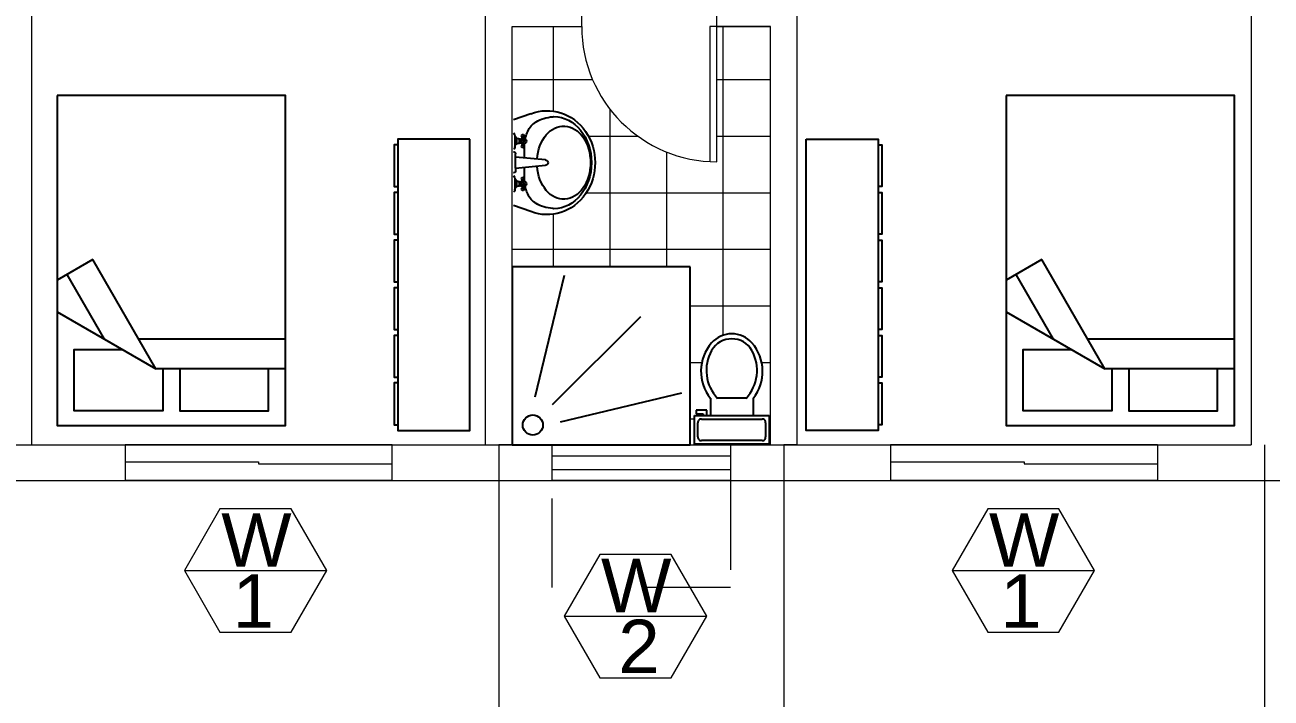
# Model space of a CAD drawing. Header units: millimetres. Extents: x 2391 to 3323, y 1596 to 2537.
# Drawn here: x 2953.17 to 2967.17, y 2471.64 to 2479.19 of the extents above; entities that cross this region are included whole.
import ezdxf

# ---------------------------------------------------------------- set-up
doc = ezdxf.new("R2010")
doc.units = ezdxf.units.MM
doc.linetypes.add('JIS_02_1.0', pattern=[2, 1, -1])
for name, color, linetype in [('BATH', 171, 'Continuous'), ('dimensions', 203, 'Continuous'), ('doors', 31, 'Continuous'), ('doors and windows schedule', 11, 'Continuous'), ('exterior wall', 140, 'Continuous'), ('interior wall', 191, 'Continuous'), ('windows', 241, 'Continuous')]:
    doc.layers.add(name, color=color, linetype=linetype)
doc.styles.get("Standard").update_dxf_attribs({"font": 'arial.ttf'})

msp = doc.modelspace()

# ---------------------------------------------------------------- linework, layer by layer
at = {"color": 0, "linetype": 'ByBlock'}
for p, q in [((2958.853, 2478.196), (2958.657, 2478.13)), ((2958.974, 2478.136), (2958.997, 2478.144)), ((2958.997, 2478.144), (2959.021, 2478.15)), ((2959.021, 2478.15), (2959.046, 2478.156)), ((2959.046, 2478.156), (2959.072, 2478.161)), ((2959.072, 2478.161), (2959.098, 2478.164)), ((2959.098, 2478.164), (2959.112, 2478.165)), ((2958.817, 2477.999), (2958.825, 2478.015)), ((2958.825, 2478.015), (2958.835, 2478.031)), ((2958.835, 2478.031), (2958.845, 2478.046)), ((2958.835, 2478.031), (2958.835, 2478.031)), ((2958.845, 2478.046), (2958.856, 2478.06)), ((2958.856, 2478.06), (2958.869, 2478.073)), ((2958.869, 2478.073), (2958.883, 2478.086)), ((2958.883, 2478.086), (2958.898, 2478.097)), ((2958.898, 2478.097), (2958.914, 2478.108)), ((2958.914, 2478.108), (2958.933, 2478.119)), ((2958.933, 2478.119), (2958.952, 2478.128)), ((2958.952, 2478.128), (2958.974, 2478.136)), ((2958.952, 2478.128), (2958.952, 2478.128)), ((2958.657, 2477.984), (2958.668, 2477.966)), ((2958.668, 2477.966), (2958.674, 2477.951)), ((2958.674, 2477.951), (2958.674, 2477.831)), ((2958.68, 2477.938), (2958.674, 2477.951)), ((2958.688, 2477.927), (2958.68, 2477.938)), ((2958.7, 2477.919), (2958.688, 2477.927)), ((2958.691, 2477.856), (2958.702, 2477.863)), ((2958.697, 2477.861), (2958.697, 2477.921)), ((2958.713, 2477.914), (2958.7, 2477.919)), ((2958.702, 2477.863), (2958.714, 2477.867)), ((2958.727, 2477.913), (2958.713, 2477.914)), ((2958.714, 2477.867), (2958.727, 2477.868)), ((2958.727, 2477.868), (2958.727, 2477.913)), ((2958.727, 2477.913), (2958.734, 2477.913)), ((2958.734, 2477.868), (2958.727, 2477.868)), ((2958.734, 2477.913), (2958.749, 2477.919)), ((2958.734, 2477.913), (2958.734, 2477.868)), ((2958.749, 2477.862), (2958.734, 2477.868)), ((2958.749, 2477.951), (2958.751, 2477.958)), ((2958.751, 2477.943), (2958.749, 2477.951)), ((2958.749, 2477.919), (2958.764, 2477.921)), ((2958.749, 2477.891), (2958.751, 2477.898)), ((2958.751, 2477.883), (2958.749, 2477.891)), ((2958.764, 2477.861), (2958.749, 2477.862)), ((2958.751, 2477.958), (2958.757, 2477.964)), ((2958.757, 2477.938), (2958.751, 2477.943)), ((2958.751, 2477.898), (2958.757, 2477.904)), ((2958.757, 2477.878), (2958.751, 2477.883)), ((2958.757, 2477.964), (2958.764, 2477.966)), ((2958.757, 2477.92), (2958.757, 2477.938)), ((2958.764, 2477.936), (2958.757, 2477.938)), ((2958.757, 2477.904), (2958.764, 2477.906)), ((2958.764, 2477.876), (2958.757, 2477.878)), ((2958.757, 2477.861), (2958.757, 2477.844)), ((2958.764, 2477.966), (2958.772, 2477.964)), ((2958.772, 2477.938), (2958.764, 2477.936)), ((2958.764, 2477.921), (2958.78, 2477.919)), ((2958.764, 2477.906), (2958.772, 2477.904)), ((2958.772, 2477.878), (2958.764, 2477.876)), ((2958.78, 2477.862), (2958.764, 2477.861)), ((2958.772, 2477.964), (2958.777, 2477.958)), ((2958.777, 2477.943), (2958.772, 2477.938)), ((2958.772, 2477.92), (2958.772, 2477.938)), ((2958.772, 2477.904), (2958.777, 2477.898)), ((2958.777, 2477.883), (2958.772, 2477.878)), ((2958.772, 2477.844), (2958.772, 2477.861)), ((2958.777, 2477.958), (2958.779, 2477.951)), ((2958.779, 2477.951), (2958.777, 2477.943)), ((2958.777, 2477.898), (2958.779, 2477.891)), ((2958.779, 2477.891), (2958.777, 2477.883)), ((2958.78, 2477.919), (2958.794, 2477.913)), ((2958.794, 2477.868), (2958.78, 2477.862)), ((2958.782, 2477.844), (2958.783, 2477.862)), ((2958.783, 2477.862), (2958.784, 2477.864)), ((2958.791, 2477.914), (2958.794, 2477.931)), ((2958.794, 2477.931), (2958.799, 2477.949)), ((2958.794, 2477.913), (2958.8, 2477.902)), ((2958.8, 2477.879), (2958.794, 2477.868)), ((2958.799, 2477.949), (2958.804, 2477.966)), ((2958.8, 2477.902), (2958.802, 2477.891)), ((2958.802, 2477.891), (2958.8, 2477.879)), ((2958.804, 2477.966), (2958.81, 2477.983)), ((2958.81, 2477.983), (2958.817, 2477.999)), ((2958.668, 2477.808), (2958.657, 2477.798)), ((2958.657, 2477.768), (2958.664, 2477.768)), ((2958.664, 2477.768), (2958.671, 2477.765)), ((2958.673, 2477.819), (2958.668, 2477.808)), ((2958.671, 2477.765), (2958.676, 2477.76)), ((2958.674, 2477.831), (2958.673, 2477.819)), ((2958.674, 2477.823), (2958.677, 2477.836)), ((2958.676, 2477.76), (2958.679, 2477.753)), ((2958.677, 2477.836), (2958.682, 2477.847)), ((2958.679, 2477.753), (2958.679, 2477.746)), ((2958.679, 2477.708), (2958.679, 2477.746)), ((2958.682, 2477.847), (2958.691, 2477.856)), ((2958.749, 2477.831), (2958.751, 2477.838)), ((2958.751, 2477.823), (2958.749, 2477.831)), ((2958.751, 2477.838), (2958.757, 2477.844)), ((2958.757, 2477.818), (2958.751, 2477.823)), ((2958.757, 2477.844), (2958.764, 2477.846)), ((2958.764, 2477.816), (2958.757, 2477.818)), ((2958.764, 2477.846), (2958.772, 2477.844)), ((2958.772, 2477.818), (2958.764, 2477.816)), ((2958.772, 2477.844), (2958.777, 2477.838)), ((2958.777, 2477.823), (2958.772, 2477.818)), ((2958.777, 2477.838), (2958.779, 2477.831)), ((2958.779, 2477.831), (2958.777, 2477.823)), ((2958.781, 2477.828), (2958.782, 2477.844)), ((2958.781, 2477.811), (2958.781, 2477.828)), ((2958.781, 2477.794), (2958.781, 2477.811)), ((2958.781, 2477.778), (2958.781, 2477.794)), ((2958.781, 2477.763), (2958.781, 2477.778)), ((2958.781, 2477.763), (2958.781, 2477.763)), ((2958.781, 2477.747), (2958.781, 2477.763)), ((2958.781, 2477.732), (2958.781, 2477.747)), ((2958.781, 2477.718), (2958.781, 2477.732)), ((2958.679, 2477.588), (2958.679, 2477.708)), ((2959.017, 2477.678), (2958.679, 2477.708)), ((2958.679, 2477.588), (2959.017, 2477.618)), ((2958.679, 2477.588), (2958.679, 2477.558)), ((2958.781, 2477.699), (2958.781, 2477.718)), ((2958.781, 2477.58), (2958.781, 2477.597)), ((2959.017, 2477.678), (2959.026, 2477.677)), ((2959.026, 2477.619), (2959.017, 2477.618)), ((2959.026, 2477.677), (2959.034, 2477.672)), ((2959.034, 2477.624), (2959.026, 2477.619)), ((2959.034, 2477.672), (2959.041, 2477.666)), ((2959.041, 2477.63), (2959.034, 2477.624)), ((2959.041, 2477.666), (2959.045, 2477.657)), ((2959.045, 2477.639), (2959.041, 2477.63)), ((2959.045, 2477.657), (2959.047, 2477.648)), ((2959.047, 2477.648), (2959.045, 2477.639)), ((2958.664, 2477.535), (2958.657, 2477.536)), ((2958.657, 2477.504), (2958.668, 2477.486)), ((2958.671, 2477.538), (2958.664, 2477.535)), ((2958.668, 2477.486), (2958.674, 2477.47)), ((2958.677, 2477.543), (2958.671, 2477.538)), ((2958.674, 2477.47), (2958.674, 2477.35)), ((2958.68, 2477.458), (2958.674, 2477.47)), ((2958.679, 2477.55), (2958.677, 2477.543)), ((2958.679, 2477.558), (2958.679, 2477.55)), ((2958.688, 2477.447), (2958.68, 2477.458)), ((2958.7, 2477.439), (2958.688, 2477.447)), ((2958.697, 2477.38), (2958.697, 2477.44)), ((2958.749, 2477.47), (2958.751, 2477.478)), ((2958.751, 2477.463), (2958.749, 2477.47)), ((2958.749, 2477.439), (2958.764, 2477.44)), ((2958.751, 2477.478), (2958.757, 2477.483)), ((2958.757, 2477.457), (2958.751, 2477.463)), ((2958.757, 2477.483), (2958.764, 2477.485)), ((2958.764, 2477.455), (2958.757, 2477.457)), ((2958.757, 2477.44), (2958.757, 2477.457)), ((2958.764, 2477.485), (2958.772, 2477.483)), ((2958.772, 2477.457), (2958.764, 2477.455)), ((2958.764, 2477.44), (2958.78, 2477.439)), ((2958.772, 2477.483), (2958.777, 2477.478)), ((2958.777, 2477.463), (2958.772, 2477.457)), ((2958.772, 2477.44), (2958.772, 2477.457)), ((2958.777, 2477.478), (2958.779, 2477.47)), ((2958.779, 2477.47), (2958.777, 2477.463)), ((2958.781, 2477.564), (2958.781, 2477.58)), ((2958.781, 2477.548), (2958.781, 2477.564)), ((2958.781, 2477.532), (2958.781, 2477.548)), ((2958.781, 2477.516), (2958.781, 2477.532)), ((2958.781, 2477.516), (2958.781, 2477.516)), ((2958.781, 2477.501), (2958.781, 2477.516)), ((2958.781, 2477.486), (2958.781, 2477.501)), ((2958.781, 2477.471), (2958.781, 2477.486)), ((2958.782, 2477.456), (2958.781, 2477.471)), ((2958.783, 2477.437), (2958.782, 2477.456)), ((2958.668, 2477.328), (2958.657, 2477.318)), ((2958.673, 2477.339), (2958.668, 2477.328)), ((2958.674, 2477.35), (2958.673, 2477.339)), ((2958.674, 2477.343), (2958.677, 2477.355)), ((2958.677, 2477.355), (2958.682, 2477.367)), ((2958.682, 2477.367), (2958.691, 2477.376)), ((2958.691, 2477.376), (2958.702, 2477.383)), ((2958.713, 2477.434), (2958.7, 2477.439)), ((2958.702, 2477.383), (2958.714, 2477.387)), ((2958.727, 2477.433), (2958.713, 2477.434)), ((2958.714, 2477.387), (2958.727, 2477.388)), ((2958.727, 2477.388), (2958.727, 2477.433)), ((2958.727, 2477.433), (2958.734, 2477.433)), ((2958.734, 2477.388), (2958.727, 2477.388)), ((2958.734, 2477.433), (2958.749, 2477.439)), ((2958.734, 2477.433), (2958.734, 2477.388)), ((2958.749, 2477.382), (2958.734, 2477.388)), ((2958.749, 2477.41), (2958.751, 2477.418)), ((2958.751, 2477.403), (2958.749, 2477.41)), ((2958.764, 2477.38), (2958.749, 2477.382)), ((2958.749, 2477.35), (2958.751, 2477.358)), ((2958.751, 2477.343), (2958.749, 2477.35)), ((2958.751, 2477.418), (2958.757, 2477.423)), ((2958.757, 2477.397), (2958.751, 2477.403)), ((2958.751, 2477.358), (2958.757, 2477.363)), ((2958.757, 2477.337), (2958.751, 2477.343)), ((2958.757, 2477.423), (2958.764, 2477.425)), ((2958.764, 2477.395), (2958.757, 2477.397)), ((2958.757, 2477.381), (2958.757, 2477.363)), ((2958.757, 2477.363), (2958.764, 2477.365)), ((2958.764, 2477.335), (2958.757, 2477.337)), ((2958.764, 2477.425), (2958.772, 2477.423)), ((2958.772, 2477.397), (2958.764, 2477.395)), ((2958.78, 2477.382), (2958.764, 2477.38)), ((2958.764, 2477.365), (2958.772, 2477.363)), ((2958.772, 2477.337), (2958.764, 2477.335)), ((2958.772, 2477.423), (2958.777, 2477.418)), ((2958.777, 2477.403), (2958.772, 2477.397)), ((2958.772, 2477.363), (2958.772, 2477.381)), ((2958.772, 2477.363), (2958.777, 2477.358)), ((2958.777, 2477.343), (2958.772, 2477.337)), ((2958.777, 2477.418), (2958.779, 2477.41)), ((2958.779, 2477.41), (2958.777, 2477.403)), ((2958.777, 2477.358), (2958.779, 2477.35)), ((2958.779, 2477.35), (2958.777, 2477.343)), ((2958.78, 2477.439), (2958.794, 2477.433)), ((2958.794, 2477.388), (2958.78, 2477.382)), ((2958.791, 2477.379), (2958.789, 2477.386)), ((2958.794, 2477.363), (2958.791, 2477.379)), ((2958.794, 2477.433), (2958.8, 2477.422)), ((2958.8, 2477.399), (2958.794, 2477.388)), ((2958.799, 2477.346), (2958.794, 2477.363)), ((2958.804, 2477.329), (2958.799, 2477.346)), ((2958.8, 2477.422), (2958.802, 2477.41)), ((2958.802, 2477.41), (2958.8, 2477.399)), ((2958.81, 2477.313), (2958.804, 2477.329)), ((2958.817, 2477.297), (2958.81, 2477.313)), ((2958.853, 2477.1), (2958.657, 2477.166)), ((2958.825, 2477.281), (2958.817, 2477.297)), ((2958.835, 2477.265), (2958.825, 2477.281)), ((2958.835, 2477.265), (2958.835, 2477.265)), ((2958.845, 2477.25), (2958.835, 2477.265)), ((2958.856, 2477.236), (2958.845, 2477.25)), ((2958.869, 2477.223), (2958.856, 2477.236)), ((2958.883, 2477.21), (2958.869, 2477.223)), ((2958.898, 2477.199), (2958.883, 2477.21)), ((2958.914, 2477.188), (2958.898, 2477.199)), ((2958.933, 2477.178), (2958.914, 2477.188)), ((2958.952, 2477.168), (2958.933, 2477.178)), ((2958.952, 2477.168), (2958.952, 2477.168)), ((2958.974, 2477.16), (2958.952, 2477.168)), ((2958.997, 2477.152), (2958.974, 2477.16)), ((2959.021, 2477.146), (2958.997, 2477.152)), ((2959.046, 2477.14), (2959.021, 2477.146)), ((2959.072, 2477.136), (2959.046, 2477.14)), ((2959.098, 2477.132), (2959.072, 2477.136)), ((2959.112, 2477.131), (2959.098, 2477.132)), ((2960.644, 2476.478), (2958.644, 2476.478)), ((2958.644, 2476.478), (2958.644, 2474.478)), ((2960.644, 2474.478), (2960.644, 2476.478)), ((2958.903, 2475.02), (2959.23, 2476.383)), ((2960.083, 2475.917), (2959.093, 2474.927)), ((2959.186, 2474.737), (2960.549, 2475.064)), ((2960.87, 2475.002), (2960.87, 2474.808)), ((2961.27, 2475.002), (2960.95, 2475.002)), ((2961.35, 2475.002), (2961.35, 2474.808)), ((2960.69, 2474.808), (2961.53, 2474.808)), ((2960.69, 2474.488), (2960.69, 2474.808)), ((2960.71, 2474.868), (2960.71, 2474.828)), ((2960.83, 2474.868), (2960.71, 2474.868)), ((2960.71, 2474.828), (2960.79, 2474.828)), ((2960.79, 2474.828), (2960.79, 2474.808)), ((2960.83, 2474.808), (2960.83, 2474.868)), ((2961.53, 2474.808), (2961.53, 2474.488)), ((2960.73, 2474.568), (2960.73, 2474.728)), ((2960.77, 2474.768), (2961.45, 2474.768)), ((2961.49, 2474.728), (2961.49, 2474.568)), ((2961.45, 2474.528), (2960.77, 2474.528)), ((2958.644, 2474.478), (2960.644, 2474.478)), ((2961.53, 2474.488), (2960.69, 2474.488))]:
    msp.add_line(p, q, dxfattribs=at)
at = {"linetype": 'Continuous'}
for p, q in [((2953.931, 2476.559), (2953.531, 2476.329)), ((2954.638, 2475.334), (2953.931, 2476.559)), ((2964.592, 2476.559), (2964.193, 2476.329)), ((2965.3, 2475.334), (2964.592, 2476.559)), ((2954.063, 2475.666), (2953.643, 2476.393)), ((2964.724, 2475.666), (2964.304, 2476.393)), ((2953.531, 2475.973), (2954.638, 2475.334)), ((2964.193, 2475.973), (2965.3, 2475.334)), ((2956.096, 2475.666), (2954.447, 2475.666)), ((2966.758, 2475.666), (2965.108, 2475.666)), ((2956.096, 2475.334), (2954.638, 2475.334)), ((2966.758, 2475.334), (2965.3, 2475.334))]:
    msp.add_line(p, q, dxfattribs=at)
for points in [[(2953.531, 2478.401), (2953.531, 2474.696), (2956.096, 2474.696), (2956.096, 2478.401)], [(2964.193, 2478.401), (2964.193, 2474.696), (2966.758, 2474.696), (2966.758, 2478.401)], [(2958.166, 2477.912), (2957.357, 2477.912), (2957.357, 2474.641), (2958.166, 2474.641)], [(2961.947, 2477.912), (2962.756, 2477.912), (2962.756, 2474.641), (2961.947, 2474.641)]]:
    msp.add_lwpolyline(points, close=True, dxfattribs=at)
for points in [[(2957.357, 2477.849), (2957.316, 2477.849), (2957.316, 2477.379), (2957.357, 2477.379)], [(2962.756, 2477.849), (2962.797, 2477.849), (2962.797, 2477.379), (2962.756, 2477.379)], [(2957.357, 2477.314), (2957.316, 2477.314), (2957.316, 2476.844), (2957.357, 2476.844)], [(2962.756, 2477.314), (2962.797, 2477.314), (2962.797, 2476.844), (2962.756, 2476.844)], [(2957.357, 2476.779), (2957.316, 2476.779), (2957.316, 2476.309), (2957.357, 2476.309)], [(2962.756, 2476.779), (2962.797, 2476.779), (2962.797, 2476.309), (2962.756, 2476.309)], [(2957.357, 2476.244), (2957.316, 2476.244), (2957.316, 2475.774), (2957.357, 2475.774)], [(2962.756, 2476.244), (2962.797, 2476.244), (2962.797, 2475.774), (2962.756, 2475.774)], [(2957.357, 2475.709), (2957.316, 2475.709), (2957.316, 2475.239), (2957.357, 2475.239)], [(2962.756, 2475.709), (2962.797, 2475.709), (2962.797, 2475.239), (2962.756, 2475.239)], [(2954.719, 2475.334), (2954.719, 2474.862), (2953.721, 2474.862), (2953.721, 2475.551), (2954.263, 2475.551)], [(2965.38, 2475.334), (2965.38, 2474.862), (2964.383, 2474.862), (2964.383, 2475.551), (2964.924, 2475.551)], [(2954.909, 2475.334), (2954.909, 2474.862), (2955.906, 2474.862), (2955.906, 2475.334)], [(2965.57, 2475.334), (2965.57, 2474.862), (2966.568, 2474.862), (2966.568, 2475.334)], [(2957.357, 2475.175), (2957.316, 2475.175), (2957.316, 2474.704), (2957.357, 2474.704)], [(2962.756, 2475.175), (2962.797, 2475.175), (2962.797, 2474.704), (2962.756, 2474.704)]]:
    msp.add_lwpolyline(points, dxfattribs=at)
at = {"color": 0, "linetype": 'ByBlock'}
msp.add_circle((2958.875, 2474.702), 0.113, dxfattribs=at)
for centre, radius, start, end in [((2961.251, 2475.305), 0.487, 138.9211, 218.5309), ((2961.11, 2475.427), 0.3, 41.0791, 138.9211), ((2961.11, 2475.41), 0.26, 29.5767, 150.4235), ((2960.97, 2475.305), 0.487, 321.4693, 41.0791), ((2961.278, 2475.314), 0.453, 150.4235, 223.6323), ((2960.942, 2475.314), 0.453, 316.3679, 29.5767), ((2960.765, 2474.733), 0.0354, 81.8699, 188.1301), ((2961.455, 2474.733), 0.0354, 351.8699, 98.1301), ((2960.765, 2474.563), 0.0354, 171.8699, 278.1301), ((2961.455, 2474.563), 0.0354, 261.8699, 8.1301)]:
    msp.add_arc(centre, radius, start, end, dxfattribs=at)
at = {"color": 0, "linetype": 'ByBlock', "extrusion": (0, 0, -1)}
for centre, major_axis, ratio, start_param, end_param in [((2959.039, 2477.648), (0, -0.584), 0.916316, 2.786438, 6.63834), ((2959.112, 2477.648), (0, -0.517), 0.815274, 3.141593, 6.283185), ((2959.222, 2477.648), (0, -0.412), 0.730435, 1.664123, 7.760732)]:
    msp.add_ellipse(centre, major_axis=major_axis, ratio=ratio, start_param=start_param, end_param=end_param, dxfattribs=at)
at = {"layer": 'BATH', "linetype": 'Continuous', "lineweight": 13}
for p, q in [((2959.109, 2478.227), (2959.109, 2479.178)), ((2961.014, 2475.712), (2961.014, 2479.178)), ((2958.644, 2478.58), (2959.546, 2478.58)), ((2960.944, 2478.58), (2961.544, 2478.58)), ((2959.744, 2476.478), (2959.744, 2478.244)), ((2959.5, 2477.945), (2960.055, 2477.945)), ((2960.944, 2477.945), (2961.544, 2477.945)), ((2960.379, 2476.478), (2960.379, 2477.766)), ((2959.476, 2477.31), (2961.544, 2477.31)), ((2959.109, 2476.478), (2959.109, 2477.069)), ((2958.644, 2476.675), (2961.544, 2476.675)), ((2960.644, 2476.04), (2961.544, 2476.04)), ((2960.644, 2475.405), (2960.775, 2475.405)), ((2961.446, 2475.405), (2961.544, 2475.405)), ((2960.644, 2474.77), (2960.69, 2474.77))]:
    msp.add_line(p, q, dxfattribs=at)
at = {"layer": 'dimensions', "lineweight": 13}
for p, q in [((2952.944, 2474.478), (2953.244, 2474.478)), ((2958.344, 2474.478), (2958.644, 2474.478)), ((2958.644, 2474.478), (2958.494, 2474.478)), ((2958.494, 2474.478), (2958.494, 2472.921)), ((2958.494, 2474.415), (2958.494, 2470.544)), ((2961.544, 2474.478), (2961.844, 2474.478)), ((2961.844, 2474.478), (2961.694, 2474.478)), ((2961.694, 2474.478), (2961.694, 2471.989)), ((2961.694, 2474.415), (2961.694, 2470.544)), ((2967.094, 2474.478), (2967.094, 2471.93)), ((2958.494, 2474.015), (2958.494, 2470.544)), ((2961.694, 2474.015), (2961.694, 2470.544)), ((2967.094, 2474.015), (2967.094, 2470.544)), ((2967.094, 2474.015), (2967.094, 2470.544))]:
    msp.add_line(p, q, dxfattribs=at)
at = {"layer": 'doors', "lineweight": 13}
for p, q in [((2960.944, 2479.178), (2960.864, 2479.178)), ((2960.864, 2479.178), (2960.864, 2477.66)), ((2960.944, 2479.178), (2960.864, 2479.178)), ((2960.944, 2477.658), (2960.944, 2479.178))]:
    msp.add_line(p, q, dxfattribs=at)
msp.add_arc((2960.944, 2479.178), 1.52, 180, 270, dxfattribs=at)
at = {"layer": 'doors and windows schedule', "lineweight": 13}
for p, q in [((2955.36, 2473.761), (2954.96, 2473.068)), ((2956.16, 2473.761), (2955.36, 2473.761)), ((2956.56, 2473.068), (2956.16, 2473.761)), ((2963.985, 2473.761), (2963.585, 2473.068)), ((2964.785, 2473.761), (2963.985, 2473.761)), ((2965.185, 2473.068), (2964.785, 2473.761)), ((2959.628, 2473.249), (2959.228, 2472.556)), ((2960.428, 2473.249), (2959.628, 2473.249)), ((2960.828, 2472.556), (2960.428, 2473.249)), ((2954.96, 2473.068), (2956.56, 2473.068)), ((2954.96, 2473.068), (2955.36, 2472.375)), ((2956.16, 2472.375), (2956.56, 2473.068)), ((2963.585, 2473.068), (2965.185, 2473.068)), ((2963.585, 2473.068), (2963.985, 2472.375)), ((2964.785, 2472.375), (2965.185, 2473.068)), ((2959.228, 2472.556), (2960.828, 2472.556)), ((2959.228, 2472.556), (2959.628, 2471.863)), ((2960.428, 2471.863), (2960.828, 2472.556)), ((2955.36, 2472.375), (2956.16, 2472.375)), ((2963.985, 2472.375), (2964.785, 2472.375)), ((2959.628, 2471.863), (2960.428, 2471.863))]:
    msp.add_line(p, q, dxfattribs=at)
at = {"layer": 'exterior wall', "lineweight": 13}
for p, q in [((2953.244, 2474.478), (2958.344, 2474.478)), ((2958.644, 2474.478), (2961.544, 2474.478)), ((2961.844, 2474.478), (2966.944, 2474.478)), ((2939.894, 2474.078), (2980.294, 2474.078))]:
    msp.add_line(p, q, dxfattribs=at)
at = {"layer": 'interior wall', "lineweight": 13}
for p, q in [((2953.244, 2481.478), (2953.244, 2474.478)), ((2966.944, 2481.478), (2966.944, 2474.478)), ((2958.344, 2474.478), (2958.344, 2479.478)), ((2959.424, 2479.178), (2959.424, 2479.478)), ((2960.944, 2479.178), (2960.944, 2479.478)), ((2961.844, 2474.478), (2961.844, 2479.478)), ((2958.644, 2474.478), (2958.644, 2479.178)), ((2958.644, 2479.178), (2959.424, 2479.178)), ((2960.944, 2479.178), (2961.544, 2479.178)), ((2961.544, 2479.178), (2960.944, 2479.178)), ((2961.544, 2474.478), (2961.544, 2479.178))]:
    msp.add_line(p, q, dxfattribs=at)
at = {"layer": 'windows', "lineweight": 13}
for p, q in [((2957.294, 2474.478), (2954.294, 2474.478)), ((2954.294, 2474.478), (2954.294, 2474.078)), ((2957.294, 2474.078), (2957.294, 2474.478)), ((2959.094, 2474.078), (2959.094, 2474.478)), ((2959.094, 2474.478), (2961.094, 2474.478)), ((2961.094, 2474.478), (2961.094, 2474.078)), ((2965.894, 2474.478), (2962.894, 2474.478)), ((2962.894, 2474.478), (2962.894, 2474.078)), ((2965.894, 2474.478), (2965.894, 2474.078)), ((2954.294, 2474.288), (2955.794, 2474.288)), ((2955.794, 2474.288), (2955.794, 2474.268)), ((2955.794, 2474.268), (2957.294, 2474.268)), ((2959.094, 2474.358), (2961.094, 2474.358)), ((2962.894, 2474.288), (2964.394, 2474.288)), ((2964.394, 2474.288), (2964.394, 2474.268)), ((2964.394, 2474.268), (2965.894, 2474.268)), ((2961.094, 2474.198), (2959.094, 2474.198)), ((2957.294, 2474.078), (2954.294, 2474.078)), ((2961.094, 2474.078), (2959.094, 2474.078)), ((2965.894, 2474.078), (2962.894, 2474.078))]:
    msp.add_line(p, q, dxfattribs=at)
at = {"layer": 'windows', "linetype": 'JIS_02_1.0', "lineweight": 13}
for p, q in [((2959.094, 2472.878), (2959.094, 2474.078)), ((2961.094, 2474.078), (2961.094, 2472.878)), ((2961.094, 2472.878), (2959.094, 2472.878))]:
    msp.add_line(p, q, dxfattribs=at)

# ---------------------------------------------------------------- texts
at = {"layer": 'doors and windows schedule'}
for s, p in [('W', (2955.374, 2473.112)), ('W', (2963.999, 2473.112)), ('W', (2959.641, 2472.6)), ('1', (2955.501, 2472.427)), ('1', (2964.126, 2472.427)), ('2', (2959.835, 2471.916))]:
    msp.add_text(s, height=0.6, dxfattribs=at).set_placement(p)

doc.saveas('drawing.dxf')
